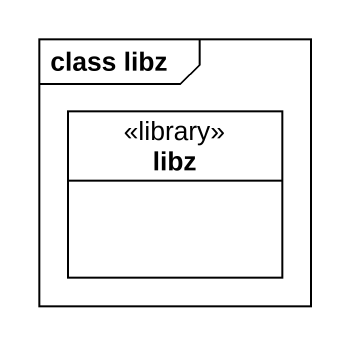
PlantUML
@startuml
mainframe class libz
hide circle
hide empty members
class libz <<library>>
@enduml
